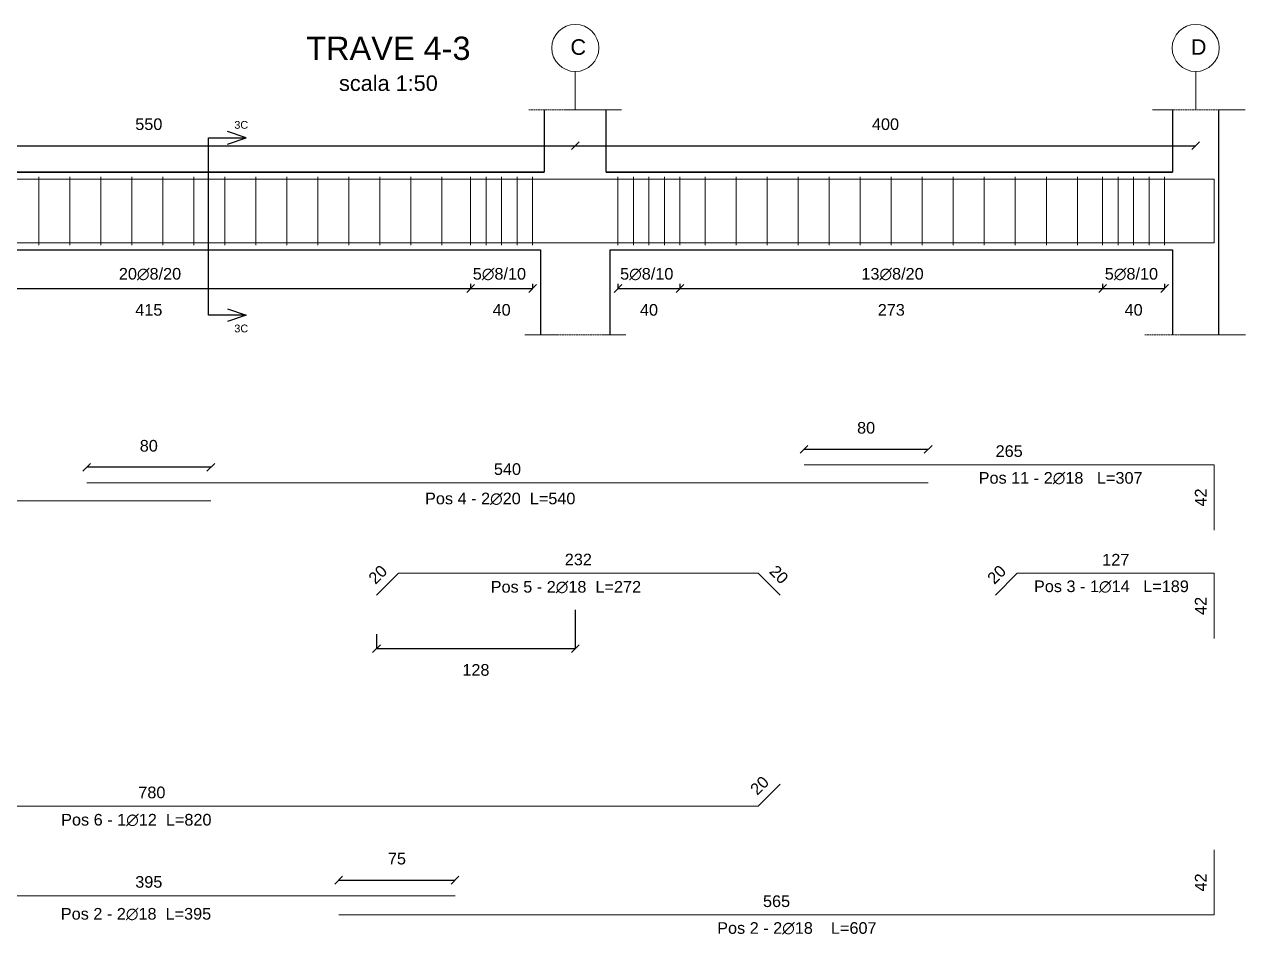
# Model space of a CAD drawing. Header units: millimetres. Extents: x -455371 to 117772, y -78417 to 116564.
# Drawn here: x -215733 to -207860, y -4684 to 1182 of the extents above; entities that cross this region are included whole.
import ezdxf

# ---------------------------------------------------------------- set-up
doc = ezdxf.new("R2010")
doc.units = ezdxf.units.MM
doc.linetypes.add('ACAD_ISO02W100', pattern=[15, 12, -3])
doc.layers.get('0').update_dxf_attribs({"color": 255})
for name, color, linetype, lineweight in [('armature', 5, 'Continuous', 18), ('Cls', 7, 'Continuous', 25), ('fili fissi', 210, 'Continuous', 18), ('quote', 5, 'Continuous', 15), ('Scritte', 7, 'Continuous', 15), ('staffe', 10, 'Continuous', 15), ('tratteggio 1 a 50', 230, 'ACAD_ISO02W100', 15)]:
    doc.layers.add(name, color=color, linetype=linetype, lineweight=lineweight)
doc.styles.get("Standard").update_dxf_attribs({"font": 'arial.ttf'})
doc.dimstyles.new('per distinte 1 a 50', dxfattribs={"dimtxt": 75, "dimasz": 150, "dimexe": 0.18, "dimexo": 250, "dimgap": 50, "dimtad": 1, "dimdec": 0, "dimlfac": 0.1, "dimzin": 0, "dimdsep": 46, "dimtxsty": 'Standard', "dimblk": 'NONE', "dimcen": 0, "dimse1": 1, "dimse2": 1, "dimsd1": 1, "dimsd2": 1, "dimadec": 0, "dimazin": 0, "dimtfac": 1, "dimtdec": 0, "dimtix": 1, "dimtofl": 0, "dimtmove": 0, "dimatfit": 3, "dimldrblk": 'NONE', "dimfxl": 250, "dimfxlon": 1, "dimtolj": 1, "dimtzin": 0, "dimarcsym": 2})
doc.dimstyles.new('scala1 a 50', dxfattribs={"dimtxt": 75, "dimasz": 50, "dimexe": 0.18, "dimexo": 250, "dimgap": 100, "dimtad": 2, "dimdec": 0, "dimlfac": 0.1, "dimzin": 0, "dimdsep": 46, "dimtxsty": 'Standard', "dimblk": 'OBLIQUE', "dimcen": -100, "dimadec": 0, "dimazin": 0, "dimtfac": 1, "dimtdec": 0, "dimtofl": 0, "dimtmove": 0, "dimatfit": 3, "dimfxl": 250, "dimfxlon": 1, "dimtolj": 1, "dimtzin": 0, "dimarcsym": 0})

# ---------------------------------------------------------------- blocks, each defined once
blk = doc.blocks.new('*U929')
at = {"layer": 'staffe'}
blk.add_lwpolyline([(0, -220), (0, 220)], dxfattribs=at)
blk = doc.blocks.new('*U930')
at = {"layer": 'Cls', "color": 0, "linetype": 'ByBlock', "lineweight": -2, "transparency": 16777216}
for p in [(0, 0), (100, 0), (200, 0), (300, 0), (400, 0)]:
    blk.add_blockref('*U929', p, dxfattribs=at)
blk = doc.blocks.new('*U904')
at = {"layer": 'staffe'}
blk.add_lwpolyline([(0, -220), (0, 220)], dxfattribs=at)
blk = doc.blocks.new('*U905')
at = {"layer": 'Cls', "color": 0, "linetype": 'ByBlock', "lineweight": -2, "transparency": 16777216}
for p in [(0, 0), (100, 0), (200, 0), (300, 0), (400, 0)]:
    blk.add_blockref('*U904', p, dxfattribs=at)
blk = doc.blocks.new('*U873')
at = {"layer": 'staffe'}
blk.add_lwpolyline([(0, -220), (0, 220)], dxfattribs=at)
blk = doc.blocks.new('*U874')
at = {"layer": 'Cls', "color": 0, "linetype": 'ByBlock', "lineweight": -2, "transparency": 16777216}
for p in [(0, 0), (100, 0), (200, 0), (300, 0), (400, 0)]:
    blk.add_blockref('*U873', p, dxfattribs=at)
blk = doc.blocks.new('*U892')
at = {"layer": 'staffe'}
blk.add_lwpolyline([(0, -220), (0, 220)], dxfattribs=at)
blk = doc.blocks.new('*U893')
at = {"layer": 'Cls', "color": 0, "linetype": 'ByBlock', "lineweight": -2, "transparency": 16777216}
for p in [(0, 0), (200, 0), (400, 0), (600, 0), (800, 0), (1000, 0), (1200, 0), (1400, 0), (1600, 0), (1800, 0), (2000, 0), (2200, 0), (2400, 0)]:
    blk.add_blockref('*U892', p, dxfattribs=at)
blk = doc.blocks.new('*U909')
at = {"layer": 'staffe'}
blk.add_lwpolyline([(0, -220), (0, 220)], dxfattribs=at)
blk = doc.blocks.new('*U908')
at = {"layer": 'Cls', "color": 0, "linetype": 'ByBlock', "lineweight": -2, "transparency": 16777216}
for p in [(0, 0), (200, 0), (400, 0), (600, 0), (800, 0), (1000, 0), (1200, 0), (1400, 0), (1600, 0), (1800, 0), (2000, 0), (2200, 0), (2400, 0), (2600, 0), (2800, 0), (3000, 0), (3200, 0), (3400, 0), (3600, 0), (3800, 0)]:
    blk.add_blockref('*U909', p, dxfattribs=at)
blk = doc.blocks.new('_Oblique')
at = {"color": 0, "linetype": 'ByBlock', "lineweight": -2}
blk.add_line((-0.5, -0.5), (0.5, 0.5), dxfattribs=at)
blk = doc.blocks.new('*D941')
at = {"layer": 'Defpoints', "color": 0, "transparency": 16777216}
for p in [(-212856.5, -240.6), (-212456.5, -240.6), (-212456.5, -520.1)]:
    blk.add_point(p, dxfattribs=at)
at = {"layer": 'quote', "color": 0, "lineweight": -2, "transparency": 16777216}
for p, q in [((-212856.5, -490.6), (-212856.5, -520.3)), ((-212856.5, -520.1), (-212456.5, -520.1)), ((-212456.5, -490.6), (-212456.5, -520.3))]:
    blk.add_line(p, q, dxfattribs=at)
at = {"layer": 'quote', "color": 0, "lineweight": -2, "transparency": 16777216, "xscale": 50, "yscale": 50, "zscale": 50, "rotation": 180}
blk.add_blockref('_Oblique', (-212856.5, -520.1), dxfattribs=at)
at = {"layer": 'quote', "color": 0, "lineweight": -2, "transparency": 16777216, "xscale": 50, "yscale": 50, "zscale": 50}
blk.add_blockref('_Oblique', (-212456.5, -520.1), dxfattribs=at)
at = {"layer": 'quote', "color": 0, "transparency": 16777216, "insert": (-212656.5, -658.4), "char_height": 75, "attachment_point": 5}
blk.add_mtext('\\A1;40', dxfattribs=at)
blk = doc.blocks.new('*D942')
at = {"layer": 'Defpoints', "color": 0, "transparency": 16777216}
for p in [(-208781.5, -240.6), (-208381.5, -240.6), (-208381.5, -520.1)]:
    blk.add_point(p, dxfattribs=at)
at = {"layer": 'quote', "color": 0, "lineweight": -2, "transparency": 16777216}
for p, q in [((-208781.5, -490.6), (-208781.5, -520.3)), ((-208781.5, -520.1), (-208381.5, -520.1)), ((-208381.5, -490.6), (-208381.5, -520.3))]:
    blk.add_line(p, q, dxfattribs=at)
at = {"layer": 'quote', "color": 0, "lineweight": -2, "transparency": 16777216, "xscale": 50, "yscale": 50, "zscale": 50, "rotation": 180}
blk.add_blockref('_Oblique', (-208781.5, -520.1), dxfattribs=at)
at = {"layer": 'quote', "color": 0, "lineweight": -2, "transparency": 16777216, "xscale": 50, "yscale": 50, "zscale": 50}
blk.add_blockref('_Oblique', (-208381.5, -520.1), dxfattribs=at)
at = {"layer": 'quote', "color": 0, "transparency": 16777216, "insert": (-208581.5, -658.4), "char_height": 75, "attachment_point": 5}
blk.add_mtext('\\A1;40', dxfattribs=at)
blk = doc.blocks.new('*D958')
at = {"layer": 'Defpoints', "color": 0, "transparency": 16777216}
for p in [(-211906.5, -240.6), (-211506.5, -240.6), (-211506.5, -520.1)]:
    blk.add_point(p, dxfattribs=at)
at = {"layer": 'quote', "color": 0, "lineweight": -2, "transparency": 16777216}
for p, q in [((-211906.5, -490.6), (-211906.5, -520.3)), ((-211906.5, -520.1), (-211506.5, -520.1)), ((-211506.5, -490.6), (-211506.5, -520.3))]:
    blk.add_line(p, q, dxfattribs=at)
at = {"layer": 'quote', "color": 0, "lineweight": -2, "transparency": 16777216, "xscale": 50, "yscale": 50, "zscale": 50, "rotation": 180}
blk.add_blockref('_Oblique', (-211906.5, -520.1), dxfattribs=at)
at = {"layer": 'quote', "color": 0, "lineweight": -2, "transparency": 16777216, "xscale": 50, "yscale": 50, "zscale": 50}
blk.add_blockref('_Oblique', (-211506.5, -520.1), dxfattribs=at)
at = {"layer": 'quote', "color": 0, "transparency": 16777216, "insert": (-211706.5, -658.4), "char_height": 75, "attachment_point": 5}
blk.add_mtext('\\A1;40', dxfattribs=at)
blk = doc.blocks.new('*D964')
at = {"layer": 'Defpoints', "color": 0, "transparency": 16777216}
for p in [(-211506.5, -240.6), (-208781.5, -240.6), (-208781.5, -520.1)]:
    blk.add_point(p, dxfattribs=at)
at = {"layer": 'quote', "color": 0, "lineweight": -2, "transparency": 16777216}
for p, q in [((-211506.5, -490.6), (-211506.5, -520.3)), ((-211506.5, -520.1), (-208781.5, -520.1)), ((-208781.5, -490.6), (-208781.5, -520.3))]:
    blk.add_line(p, q, dxfattribs=at)
at = {"layer": 'quote', "color": 0, "lineweight": -2, "transparency": 16777216, "xscale": 50, "yscale": 50, "zscale": 50, "rotation": 180}
blk.add_blockref('_Oblique', (-211506.5, -520.1), dxfattribs=at)
at = {"layer": 'quote', "color": 0, "lineweight": -2, "transparency": 16777216, "xscale": 50, "yscale": 50, "zscale": 50}
blk.add_blockref('_Oblique', (-208781.5, -520.1), dxfattribs=at)
at = {"layer": 'quote', "color": 0, "transparency": 16777216, "insert": (-210144, -658.4), "char_height": 75, "attachment_point": 5}
blk.add_mtext('\\A1;273', dxfattribs=at)
blk = doc.blocks.new('*D965')
at = {"layer": 'Defpoints', "color": 0, "transparency": 16777216}
for p in [(-217006.5, -240.6), (-212856.5, -240.6), (-212856.5, -520.1)]:
    blk.add_point(p, dxfattribs=at)
at = {"layer": 'quote', "color": 0, "lineweight": -2, "transparency": 16777216}
for p, q in [((-217006.5, -490.6), (-217006.5, -520.3)), ((-217006.5, -520.1), (-212856.5, -520.1)), ((-212856.5, -490.6), (-212856.5, -520.3))]:
    blk.add_line(p, q, dxfattribs=at)
at = {"layer": 'quote', "color": 0, "lineweight": -2, "transparency": 16777216, "xscale": 50, "yscale": 50, "zscale": 50, "rotation": 180}
blk.add_blockref('_Oblique', (-217006.5, -520.1), dxfattribs=at)
at = {"layer": 'quote', "color": 0, "lineweight": -2, "transparency": 16777216, "xscale": 50, "yscale": 50, "zscale": 50}
blk.add_blockref('_Oblique', (-212856.5, -520.1), dxfattribs=at)
at = {"layer": 'quote', "color": 0, "transparency": 16777216, "insert": (-214931.5, -658.4), "char_height": 75, "attachment_point": 5}
blk.add_mtext('\\A1;415', dxfattribs=at)
blk = doc.blocks.new('*D1095')
at = {"layer": 'Defpoints', "color": 0, "transparency": 16777216}
for p in [(-208061.5, -4138.1), (-208061.5, -4138.1), (-208061.5, -4558.1)]:
    blk.add_point(p, dxfattribs=at)
at = {"layer": 'quote', "color": 0, "transparency": 16777216, "insert": (-208149.2, -4348.1), "char_height": 75, "attachment_point": 5, "rotation": 90}
blk.add_mtext('\\A1;42', dxfattribs=at)
blk = doc.blocks.new('_None')
blk = doc.blocks.new('*D1096')
at = {"layer": 'Defpoints', "color": 0, "transparency": 16777216}
for p in [(-213706.5, -4558.1), (-213706.5, -4558.1), (-208061.5, -4558.1)]:
    blk.add_point(p, dxfattribs=at)
at = {"layer": 'quote', "color": 0, "transparency": 16777216, "insert": (-210884, -4469.8), "char_height": 75, "attachment_point": 5}
blk.add_mtext('\\A1;565', dxfattribs=at)
blk = doc.blocks.new('*D1098')
at = {"layer": 'Defpoints', "color": 0, "transparency": 16777216}
for p in [(-216906.5, -4433.7), (-212956.5, -4433.7), (-212956.5, -4433.7)]:
    blk.add_point(p, dxfattribs=at)
at = {"layer": 'quote', "color": 0, "transparency": 16777216, "insert": (-214931.5, -4345.4), "char_height": 75, "attachment_point": 5}
blk.add_mtext('\\A1;395', dxfattribs=at)
blk = doc.blocks.new('*D1099')
at = {"layer": 'Defpoints', "color": 0, "transparency": 16777216}
for p in [(-212956.5, -4333.5), (-213706.5, -4433.7), (-212956.5, -4433.7)]:
    blk.add_point(p, dxfattribs=at)
at = {"layer": 'quote', "color": 0, "lineweight": -2, "transparency": 16777216}
for p, q in [((-213706.5, -4333.5), (-213706.5, -4333.3)), ((-213706.5, -4333.5), (-212956.5, -4333.5)), ((-212956.5, -4333.5), (-212956.5, -4333.3))]:
    blk.add_line(p, q, dxfattribs=at)
at = {"layer": 'quote', "color": 0, "lineweight": -2, "transparency": 16777216, "xscale": 50, "yscale": 50, "zscale": 50, "rotation": 180}
blk.add_blockref('_Oblique', (-213706.5, -4333.5), dxfattribs=at)
at = {"layer": 'quote', "color": 0, "lineweight": -2, "transparency": 16777216, "xscale": 50, "yscale": 50, "zscale": 50}
blk.add_blockref('_Oblique', (-212956.5, -4333.5), dxfattribs=at)
at = {"layer": 'quote', "color": 0, "transparency": 16777216, "insert": (-213331.5, -4195.4), "char_height": 75, "attachment_point": 5}
blk.add_mtext('\\A1;75', dxfattribs=at)
blk = doc.blocks.new('*D1103')
at = {"layer": 'Defpoints', "color": 0, "transparency": 16777216}
for p in [(-208061.5, -1657), (-208061.5, -1657), (-208061.5, -2077)]:
    blk.add_point(p, dxfattribs=at)
at = {"layer": 'quote', "color": 0, "transparency": 16777216, "insert": (-208149.2, -1867), "char_height": 75, "attachment_point": 5, "rotation": 90}
blk.add_mtext('\\A1;42', dxfattribs=at)
blk = doc.blocks.new('*D1104')
at = {"layer": 'Defpoints', "color": 0, "transparency": 16777216}
for p in [(-210706.5, -1657), (-210706.5, -1657), (-208061.5, -1657)]:
    blk.add_point(p, dxfattribs=at)
at = {"layer": 'quote', "color": 0, "transparency": 16777216, "insert": (-209384, -1568.7), "char_height": 75, "attachment_point": 5}
blk.add_mtext('\\A1;265', dxfattribs=at)
blk = doc.blocks.new('*D1105')
at = {"layer": 'Defpoints', "color": 0, "transparency": 16777216}
for p in [(-210706.5, -1556.8), (-210706.5, -1657), (-209906.5, -1772.9)]:
    blk.add_point(p, dxfattribs=at)
at = {"layer": 'quote', "color": 0, "lineweight": -2, "transparency": 16777216}
for p, q in [((-210706.5, -1556.8), (-210706.5, -1556.6)), ((-209906.5, -1556.8), (-210706.5, -1556.8)), ((-209906.5, -1556.8), (-209906.5, -1556.6))]:
    blk.add_line(p, q, dxfattribs=at)
at = {"layer": 'quote', "color": 0, "lineweight": -2, "transparency": 16777216, "xscale": 50, "yscale": 50, "zscale": 50, "rotation": 180}
blk.add_blockref('_Oblique', (-210706.5, -1556.8), dxfattribs=at)
at = {"layer": 'quote', "color": 0, "lineweight": -2, "transparency": 16777216, "xscale": 50, "yscale": 50, "zscale": 50}
blk.add_blockref('_Oblique', (-209906.5, -1556.8), dxfattribs=at)
at = {"layer": 'quote', "color": 0, "transparency": 16777216, "insert": (-210306.5, -1418.5), "char_height": 75, "attachment_point": 5}
blk.add_mtext('\\A1;80', dxfattribs=at)
blk = doc.blocks.new('*D1106')
at = {"layer": 'Defpoints', "color": 0, "transparency": 16777216}
for p in [(-215331.5, -1672.6), (-215331.5, -1772.9), (-214531.5, -1888.7)]:
    blk.add_point(p, dxfattribs=at)
at = {"layer": 'quote', "color": 0, "lineweight": -2, "transparency": 16777216}
for p, q in [((-215331.5, -1672.6), (-215331.5, -1672.5)), ((-214531.5, -1672.6), (-215331.5, -1672.6)), ((-214531.5, -1672.6), (-214531.5, -1672.5))]:
    blk.add_line(p, q, dxfattribs=at)
at = {"layer": 'quote', "color": 0, "lineweight": -2, "transparency": 16777216, "xscale": 50, "yscale": 50, "zscale": 50, "rotation": 180}
blk.add_blockref('_Oblique', (-215331.5, -1672.6), dxfattribs=at)
at = {"layer": 'quote', "color": 0, "lineweight": -2, "transparency": 16777216, "xscale": 50, "yscale": 50, "zscale": 50}
blk.add_blockref('_Oblique', (-214531.5, -1672.6), dxfattribs=at)
at = {"layer": 'quote', "color": 0, "transparency": 16777216, "insert": (-214931.5, -1534.3), "char_height": 75, "attachment_point": 5}
blk.add_mtext('\\A1;80', dxfattribs=at)
blk = doc.blocks.new('*D1107')
at = {"layer": 'Defpoints', "color": 0, "transparency": 16777216}
for p in [(-219956.5, -1888.7), (-214531.5, -1888.7), (-214531.5, -1888.7)]:
    blk.add_point(p, dxfattribs=at)
at = {"layer": 'quote', "color": 0, "transparency": 16777216, "insert": (-217244, -1800.6), "char_height": 75, "attachment_point": 5}
blk.add_mtext('\\A1;545', dxfattribs=at)
blk = doc.blocks.new('*D1120')
at = {"layer": 'Defpoints', "color": 0, "transparency": 16777216}
for p in [(-213321.8, -2355.7), (-213321.8, -2355.7), (-213463.2, -2497.1)]:
    blk.add_point(p, dxfattribs=at)
at = {"layer": 'quote', "color": 0, "transparency": 16777216, "insert": (-213454.9, -2364), "char_height": 75, "attachment_point": 5, "rotation": 45}
blk.add_mtext('\\A1;20', dxfattribs=at)
blk = doc.blocks.new('*D1110')
at = {"layer": 'Defpoints', "color": 0, "transparency": 16777216}
for p in [(-211001.8, -2355.7), (-211001.8, -2355.7), (-210860.3, -2497.1)]:
    blk.add_point(p, dxfattribs=at)
at = {"layer": 'quote', "color": 0, "transparency": 16777216, "insert": (-210868.6, -2364), "char_height": 75, "attachment_point": 5, "rotation": 315}
blk.add_mtext('\\A1;20', dxfattribs=at)
blk = doc.blocks.new('*D1111')
at = {"layer": 'Defpoints', "color": 0, "transparency": 16777216}
for p in [(-213321.8, -2355.7), (-211001.8, -2355.7), (-211001.8, -2355.7)]:
    blk.add_point(p, dxfattribs=at)
at = {"layer": 'quote', "color": 0, "transparency": 16777216, "insert": (-212161.8, -2267.4), "char_height": 75, "attachment_point": 5}
blk.add_mtext('\\A1;232', dxfattribs=at)
blk = doc.blocks.new('*D1115')
at = {"layer": 'Defpoints', "color": 0, "transparency": 16777216}
for p in [(-208061.5, -2355.7), (-208061.5, -2355.7), (-208061.5, -2775.7)]:
    blk.add_point(p, dxfattribs=at)
at = {"layer": 'quote', "color": 0, "transparency": 16777216, "insert": (-208149.2, -2565.7), "char_height": 75, "attachment_point": 5, "rotation": 90}
blk.add_mtext('\\A1;42', dxfattribs=at)
blk = doc.blocks.new('*D1116')
at = {"layer": 'Defpoints', "color": 0, "transparency": 16777216}
for p in [(-209331.5, -2355.7), (-209331.5, -2355.7), (-208061.5, -2355.7)]:
    blk.add_point(p, dxfattribs=at)
at = {"layer": 'quote', "color": 0, "transparency": 16777216, "insert": (-208696.5, -2268.1), "char_height": 75, "attachment_point": 5}
blk.add_mtext('\\A1;127', dxfattribs=at)
blk = doc.blocks.new('*D1117')
at = {"layer": 'Defpoints', "color": 0, "transparency": 16777216}
for p in [(-209331.5, -2355.7), (-209331.5, -2355.7), (-209472.9, -2497.1)]:
    blk.add_point(p, dxfattribs=at)
at = {"layer": 'quote', "color": 0, "transparency": 16777216, "insert": (-209464.7, -2364), "char_height": 75, "attachment_point": 5, "rotation": 45}
blk.add_mtext('\\A1;20', dxfattribs=at)
blk = doc.blocks.new('*D1118')
at = {"layer": 'Defpoints', "color": 0, "transparency": 16777216}
for p in [(-218821.8, -3856.9), (-211001.8, -3856.9), (-211001.8, -3856.9)]:
    blk.add_point(p, dxfattribs=at)
at = {"layer": 'quote', "color": 0, "transparency": 16777216, "insert": (-214911.8, -3768.6), "char_height": 75, "attachment_point": 5}
blk.add_mtext('\\A1;780', dxfattribs=at)
blk = doc.blocks.new('*D1121')
at = {"layer": 'Defpoints', "color": 0, "transparency": 16777216}
for p in [(-215331.5, -1772.9), (-209906.5, -1772.9), (-209906.5, -1772.9)]:
    blk.add_point(p, dxfattribs=at)
at = {"layer": 'quote', "color": 0, "transparency": 16777216, "insert": (-212619, -1684.6), "char_height": 75, "attachment_point": 5}
blk.add_mtext('\\A1;540', dxfattribs=at)
blk = doc.blocks.new('*D2445')
at = {"layer": 'Defpoints', "color": 0, "transparency": 16777216}
for p in [(-210860.3, -3715.5), (-210860.3, -3715.5), (-211001.8, -3856.9)]:
    blk.add_point(p, dxfattribs=at)
at = {"layer": 'quote', "color": 0, "transparency": 16777216, "insert": (-210993.5, -3723.8), "char_height": 75, "attachment_point": 5, "rotation": 45}
blk.add_mtext('\\A1;20', dxfattribs=at)
blk = doc.blocks.new('*D3432')
at = {"layer": 'Defpoints', "color": 0, "transparency": 16777216}
for p in [(-212181.5, -819.1), (-213463.2, -2497.1), (-212181.5, -2840.8)]:
    blk.add_point(p, dxfattribs=at)
at = {"layer": 'quote', "color": 0, "lineweight": -2, "transparency": 16777216}
for p, q in [((-212181.5, -2590.8), (-212181.5, -2840.9)), ((-213463.2, -2747.1), (-213463.2, -2840.9)), ((-213463.2, -2840.8), (-212181.5, -2840.8))]:
    blk.add_line(p, q, dxfattribs=at)
at = {"layer": 'quote', "color": 0, "lineweight": -2, "transparency": 16777216, "xscale": 50, "yscale": 50, "zscale": 50, "rotation": 180}
blk.add_blockref('_Oblique', (-213463.2, -2840.8), dxfattribs=at)
at = {"layer": 'quote', "color": 0, "lineweight": -2, "transparency": 16777216, "xscale": 50, "yscale": 50, "zscale": 50}
blk.add_blockref('_Oblique', (-212181.5, -2840.8), dxfattribs=at)
at = {"layer": 'quote', "color": 0, "transparency": 16777216, "insert": (-212822.3, -2979.1), "char_height": 75, "attachment_point": 5}
blk.add_mtext('\\A1;128', dxfattribs=at)
blk = doc.blocks.new('*D3479')
at = {"layer": 'Defpoints', "color": 0, "transparency": 16777216}
for p in [(-212181.5, 400.2), (-217681.5, 229.4), (-212181.5, 229.4)]:
    blk.add_point(p, dxfattribs=at)
at = {"layer": 'quote', "color": 0, "lineweight": -2, "transparency": 16777216}
for p, q in [((-217681.5, 400.2), (-217681.5, 400.4)), ((-217681.5, 400.2), (-212181.5, 400.2)), ((-212181.5, 400.2), (-212181.5, 400.4))]:
    blk.add_line(p, q, dxfattribs=at)
at = {"layer": 'quote', "color": 0, "lineweight": -2, "transparency": 16777216, "xscale": 50, "yscale": 50, "zscale": 50, "rotation": 180}
blk.add_blockref('_Oblique', (-217681.5, 400.2), dxfattribs=at)
at = {"layer": 'quote', "color": 0, "lineweight": -2, "transparency": 16777216, "xscale": 50, "yscale": 50, "zscale": 50}
blk.add_blockref('_Oblique', (-212181.5, 400.2), dxfattribs=at)
at = {"layer": 'quote', "color": 0, "transparency": 16777216, "insert": (-214931.5, 538.5), "char_height": 75, "attachment_point": 5}
blk.add_mtext('\\A1;550', dxfattribs=at)
blk = doc.blocks.new('*D3480')
at = {"layer": 'Defpoints', "color": 0, "transparency": 16777216}
for p in [(-208181.5, 400.2), (-212181.5, 229.4), (-208181.5, 229.4)]:
    blk.add_point(p, dxfattribs=at)
at = {"layer": 'quote', "color": 0, "lineweight": -2, "transparency": 16777216}
for p, q in [((-212181.5, 400.2), (-212181.5, 400.4)), ((-212181.5, 400.2), (-208181.5, 400.2)), ((-208181.5, 400.2), (-208181.5, 400.4))]:
    blk.add_line(p, q, dxfattribs=at)
at = {"layer": 'quote', "color": 0, "lineweight": -2, "transparency": 16777216, "xscale": 50, "yscale": 50, "zscale": 50, "rotation": 180}
blk.add_blockref('_Oblique', (-212181.5, 400.2), dxfattribs=at)
at = {"layer": 'quote', "color": 0, "lineweight": -2, "transparency": 16777216, "xscale": 50, "yscale": 50, "zscale": 50}
blk.add_blockref('_Oblique', (-208181.5, 400.2), dxfattribs=at)
at = {"layer": 'quote', "color": 0, "transparency": 16777216, "insert": (-210181.5, 538.5), "char_height": 75, "attachment_point": 5}
blk.add_mtext('\\A1;400', dxfattribs=at)

msp = doc.modelspace()

# ---------------------------------------------------------------- linework, layer by layer
at = {"layer": 'armature'}
msp.add_lwpolyline([(-221801.5, 185.4), (-208061.5, 185.4), (-208061.5, -226.6), (-221801.5, -226.6)], close=True, dxfattribs=at)
for points in [[(-208061.5, -2077), (-208061.5, -1657), (-208431.5, -1657), (-210256.5, -1657), (-210706.5, -1657)], [(-209906.5, -1772.9), (-215331.5, -1772.9)], [(-219956.5, -1888.7), (-218381.5, -1888.7), (-217681.5, -1888.7), (-216981.5, -1888.7), (-214531.5, -1888.7)], [(-210860.3, -2497.1), (-211001.8, -2355.7), (-211411.8, -2355.7), (-212911.8, -2355.7), (-213321.8, -2355.7), (-213463.2, -2497.1)], [(-208061.5, -2775.7), (-208061.5, -2355.7), (-208431.5, -2355.7), (-208831.5, -2355.7), (-209331.5, -2355.7), (-209472.9, -2497.1)], [(-211001.8, -3856.9), (-210860.3, -3715.5)], [(-211001.8, -3856.9), (-218821.8, -3856.9)], [(-208061.5, -4138.1), (-208061.5, -4558.1), (-208431.5, -4558.1), (-210256.5, -4558.1), (-212731.5, -4558.1), (-213331.5, -4558.1), (-213706.5, -4558.1)], [(-214931.5, -4433.7), (-216906.5, -4433.7)], [(-214931.5, -4433.7), (-212956.5, -4433.7)]]:
    msp.add_lwpolyline(points, dxfattribs=at)
at = {"layer": 'Cls'}
for p, q in [((-214303.9, 451.1), (-214423.4, 491.5)), ((-214423.4, 410.7), (-214303.9, 451.1)), ((-214423.4, -651.3), (-214303.9, -691.7)), ((-214303.9, -691.7), (-214423.4, -732.1))]:
    msp.add_line(p, q, dxfattribs=at)
for points in [[(-212381.5, 631.8), (-212381.5, 229.4), (-217481.5, 229.4), (-217481.5, 631.8)], [(-208331.5, 631.8), (-208331.5, 229.4), (-211981.5, 229.4), (-211981.5, 631.8)], [(-208031.5, -819.1), (-208031.5, 631.8)], [(-214303.9, -691.7), (-214545.7, -691.7), (-214545.7, 451.1), (-214545.7, 451.1), (-214303.9, 451.1)], [(-217481.5, 229.4), (-212381.5, 229.4)], [(-211981.5, 229.4), (-208331.5, 229.4)], [(-217456.5, -819.1), (-217456.5, -270.6), (-212406.5, -270.6), (-212406.5, -819.1)], [(-211956.5, -819.1), (-211956.5, -270.6), (-208331.5, -270.6), (-208331.5, -819.1)]]:
    msp.add_lwpolyline(points, dxfattribs=at)
at = {"layer": 'fili fissi'}
for points in [[(-212181.5, 631.8), (-212181.5, 878.6)], [(-208181.5, 631.8), (-208181.5, 878.6)]]:
    msp.add_lwpolyline(points, dxfattribs=at)
for centre in [(-212181.5, 1030.2), (-208181.5, 1030.2)]:
    msp.add_circle(centre, 151.6, dxfattribs=at)
at = {"layer": 'tratteggio 1 a 50'}
for points in [[(-212481.5, 631.8), (-211881.5, 631.8)], [(-208459.7, 631.8), (-207859.7, 631.8)], [(-212506.5, -819.1), (-211856.5, -819.1)], [(-208509.7, -819.1), (-207859.7, -819.1)]]:
    msp.add_lwpolyline(points, dxfattribs=at)

# ---------------------------------------------------------------- block references
at = {"layer": 'Cls'}
for name, p in [('*U908', (-216841.6, -20.6)), ('*U930', (-211906.5, -20.6))]:
    msp.add_blockref(name, p, dxfattribs=at)
at = {"layer": 'Cls', "xscale": -1}
for name, p in [('*U874', (-212456.5, -20.6)), ('*U893', (-208944.4, -20.6)), ('*U905', (-208381.5, -20.6))]:
    msp.add_blockref(name, p, dxfattribs=at)

# ---------------------------------------------------------------- texts
at = {"layer": 'Scritte'}
for s, width, heights, insert, char_height, attachment_point in [('\\pxqc;{\\H0.6x;TRAVE 4-3\\P\\H0.66667x;scala 1:50}', 1463.449, [0], (-214118.3, 1103.2), 250, 1), ('C', 100, [92.1], (-212212.9, 1086.1), 100, 1), ('D', 100, [92.1], (-208212.9, 1086.1), 100, 1), ('3C', 371.945, [0], (-214380, 559.5), 50, 1), ('20∅8/20', 371.945, [0], (-215124.4, -387.9), 75, 1), ('5∅8/10 ', 371.945, [0], (-212842.5, -387.9), 75, 1), ('5∅8/10 ', 371.945, [0], (-211892.5, -387.9), 75, 1), ('13∅8/20', 371.945, [0], (-210336.9, -387.9), 75, 1), ('5∅8/10 ', 371.945, [0], (-208767.5, -387.9), 75, 1), ('3C', 371.945, [0], (-214380, -752.7), 50, 1), ('Pos 11 - 2∅18   L=307', 1084.771, [0], (-208523.9, -1703.3), 75, 3), ('Pos 4 - 2∅20  L=540', 1084.771, [0], (-213150.2, -1836), 75, 1), ('Pos 5 - 2∅18  L=272', 1084.771, [0], (-212726.9, -2405.3), 75, 1), ('Pos 3 - 1∅14   L=189', 1084.771, [0], (-208225.5, -2402), 75, 3), ('Pos 6 - 1∅12  L=820', 1084.771, [0], (-215496.7, -3906.5), 75, 1), ('Pos 2 - 2∅18  L=395', 1084.771, [0], (-215498.7, -4512.9), 75, 1), ('Pos 2 - 2∅18    L=607', 1084.771, [0], (-210239.1, -4604.4), 75, 3)]:
    msp.add_mtext_dynamic_manual_height_columns(s, width=width, gutter_width=12.5, heights=heights, dxfattribs=dict(at, insert=insert, char_height=char_height, attachment_point=attachment_point))

# ---------------------------------------------------------------- dimensions: what is measured, and where the dimension line sits
at = {"layer": 'quote'}
for base, p1, p2, picture, middle in [((-212181.5, 400.2), (-217681.5, 229.4), (-212181.5, 229.4), '*D3479', (-214931.5, 538.5)), ((-208181.5, 400.2), (-212181.5, 229.4), (-208181.5, 229.4), '*D3480', (-210181.5, 538.5))]:
    dim = msp.add_linear_dim(base=base, p1=p1, p2=p2, dimstyle='scala1 a 50', override={"dimtmove": 1}, dxfattribs=at)
    dim.commit()
    dim.dimension.update_dxf_attribs({"geometry": picture, "text_midpoint": middle})
for base, p1, p2, dimstyle, picture, middle in [((-212856.5, -520.1), (-217006.5, -240.6), (-212856.5, -240.6), 'scala1 a 50', '*D965', (-214931.5, -658.4)), ((-212456.5, -520.1), (-212856.5, -240.6), (-212456.5, -240.6), 'scala1 a 50', '*D941', (-212656.5, -658.4)), ((-211506.5, -520.1), (-211906.5, -240.6), (-211506.5, -240.6), 'scala1 a 50', '*D958', (-211706.5, -658.4)), ((-208781.5139833, -520.1143341), (-211506.5139833, -240.6126244), (-208781.5139833, -240.6126244), 'scala1 a 50', '*D964', (-210144.0139833, -658.432888)), ((-208381.5, -520.1), (-208781.5, -240.6), (-208381.5, -240.6), 'scala1 a 50', '*D942', (-208581.5, -658.4)), ((-212181.5, -2840.8), (-213463.2, -2497.1), (-212181.5, -819.1), 'scala1 a 50', '*D3432', (-212822.3, -2979.1)), ((-211001.8, -2355.7), (-213321.8, -2355.7), (-211001.8, -2355.7), 'per distinte 1 a 50', '*D1111', (-212161.8, -2267.4)), ((-212956.5, -4333.5), (-213706.5, -4433.7), (-212956.5, -4433.7), 'scala1 a 50', '*D1099', (-213331.5, -4195.4)), ((-212956.5, -4433.7), (-216906.5, -4433.7), (-212956.5, -4433.7), 'per distinte 1 a 50', '*D1098', (-214931.5, -4345.4))]:
    dim = msp.add_linear_dim(base=base, p1=p1, p2=p2, dimstyle=dimstyle, dxfattribs=at)
    dim.commit()
    dim.dimension.update_dxf_attribs({"geometry": picture, "text_midpoint": middle})
for base, p1, p2, angle, dimstyle, picture, middle in [((-210706.5, -1556.8), (-209906.5, -1772.9), (-210706.5, -1657), 180, 'scala1 a 50', '*D1105', (-210306.5, -1418.5)), ((-215331.5, -1672.6), (-214531.5, -1888.7), (-215331.5, -1772.9), 180, 'scala1 a 50', '*D1106', (-214931.5, -1534.3)), ((-210706.5139833, -1657.0014469), (-208061.5139833, -1657.0014469), (-210706.5139833, -1657.0014469), 180, 'per distinte 1 a 50', '*D1104', (-209384.0139833, -1568.7084728)), ((-208061.5, -1657), (-208061.5, -2077), (-208061.5, -1657), 90, 'per distinte 1 a 50', '*D1103', (-208149.2, -1867)), ((-209331.5, -2355.7), (-208061.5, -2355.7), (-209331.5, -2355.7), 180, 'per distinte 1 a 50', '*D1116', (-208696.5, -2268.1)), ((-208061.5, -2355.7), (-208061.5, -2775.7), (-208061.5, -2355.7), 90, 'per distinte 1 a 50', '*D1115', (-208149.2, -2565.7)), ((-208061.5, -4138.1), (-208061.5, -4558.1), (-208061.5, -4138.1), 90, 'per distinte 1 a 50', '*D1095', (-208149.2, -4348.1)), ((-213706.5139833, -4558.0781514), (-208061.5139833, -4558.0781514), (-213706.5139833, -4558.0781514), 180, 'per distinte 1 a 50', '*D1096', (-210884.0139833, -4469.7851773))]:
    dim = msp.add_linear_dim(base=base, p1=p1, p2=p2, angle=angle, dimstyle=dimstyle, dxfattribs=at)
    dim.commit()
    dim.dimension.update_dxf_attribs({"geometry": picture, "text_midpoint": middle})
for base, p1, p2, text, picture, middle in [((-209906.5, -1772.9), (-215331.5, -1772.9), (-209906.5, -1772.9), '540', '*D1121', (-212619, -1684.6)), ((-214531.5, -1888.7), (-219956.5, -1888.7), (-214531.5, -1888.7), '545', '*D1107', (-217244, -1800.6)), ((-211001.8, -3856.9), (-218821.8, -3856.9), (-211001.8, -3856.9), '780', '*D1118', (-214911.8, -3768.6))]:
    dim = msp.add_linear_dim(base=base, p1=p1, p2=p2, text=text, dimstyle='per distinte 1 a 50', dxfattribs=at)
    dim.commit()
    dim.dimension.update_dxf_attribs({"geometry": picture, "text_midpoint": middle})
for p1, p2, picture, middle in [((-213463.2, -2497.1), (-213321.8, -2355.7), '*D1120', (-213454.9, -2364)), ((-210860.3, -2497.1), (-211001.8, -2355.7), '*D1110', (-210868.6, -2364)), ((-209472.9, -2497.1), (-209331.5, -2355.7), '*D1117', (-209464.7, -2364)), ((-211001.8, -3856.9), (-210860.3, -3715.5), '*D2445', (-210993.5, -3723.8))]:
    dim = msp.add_aligned_dim(p1=p1, p2=p2, distance=0, dimstyle='per distinte 1 a 50', dxfattribs=at)
    dim.commit()
    dim.dimension.update_dxf_attribs({"geometry": picture, "text_midpoint": middle})

doc.saveas('drawing.dxf')
